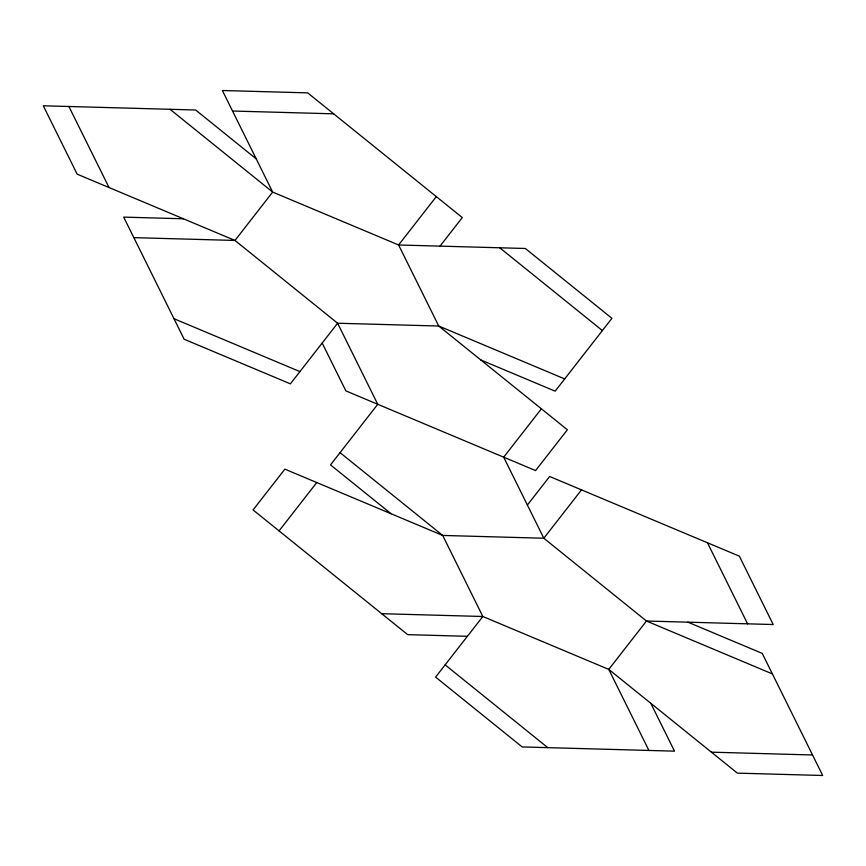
<?xml version="1.0" encoding="UTF-8"?>
<svg xmlns="http://www.w3.org/2000/svg" width="866" height="866" viewBox="0 0 866 866"><rect width="100%" height="100%" fill="white"/><g stroke="black" fill="none" stroke-linecap="round" stroke-linejoin="round"><path stroke-width="1.3" d="M436.302 196.614L398.609 244.981L438.748 326.027L567.371 429.774L535.578 470.574L345.87 390.891L322.174 343.044M440.036 246.128L462.292 217.572L307.679 92.868L222.378 90.508L272.671 192.079L398.609 244.981L525.348 248.488L611.926 318.32L555.138 391.172L480.792 359.942M279.058 530.901L316.761 482.546M541.391 408.817L503.687 457.183L543.826 538.241L646.469 621.019L772.407 673.921M527.383 505.03L549.639 476.484L739.347 556.156L773.197 624.538L646.469 621.019L608.766 669.386L648.905 750.443M581.519 489.875L543.826 538.241L442.699 535.437L284.871 469.145L253.078 509.944L407.691 634.648L467.391 636.304M232.532 111.021L333.67 113.825M183.386 218.773L123.686 217.117L184.144 339.223L290.381 383.844L337.621 323.235L438.748 326.027L564.686 378.929M133.851 237.641L234.978 240.445L337.621 323.235L377.749 404.281L330.509 464.89L391.107 513.765M381.7 613.691L482.827 616.495L608.766 669.386L737.388 773.132L822.7 775.492L762.242 653.397L687.896 622.167M711.408 752.175L812.535 754.979M173.979 318.699L299.917 371.59M499.736 247.773L602.379 330.563M256.228 158.879L195.64 110.004L43.3 105.782L77.161 174.153L234.978 240.445L272.671 192.079L170.039 109.289M340.057 452.647L442.699 535.437L482.827 616.495L435.587 677.104L522.166 746.936L674.506 751.158L650.81 703.3M445.135 664.861L547.777 747.639M707.457 542.765L747.596 623.823M68.901 106.496L109.04 187.543"/></g></svg>
